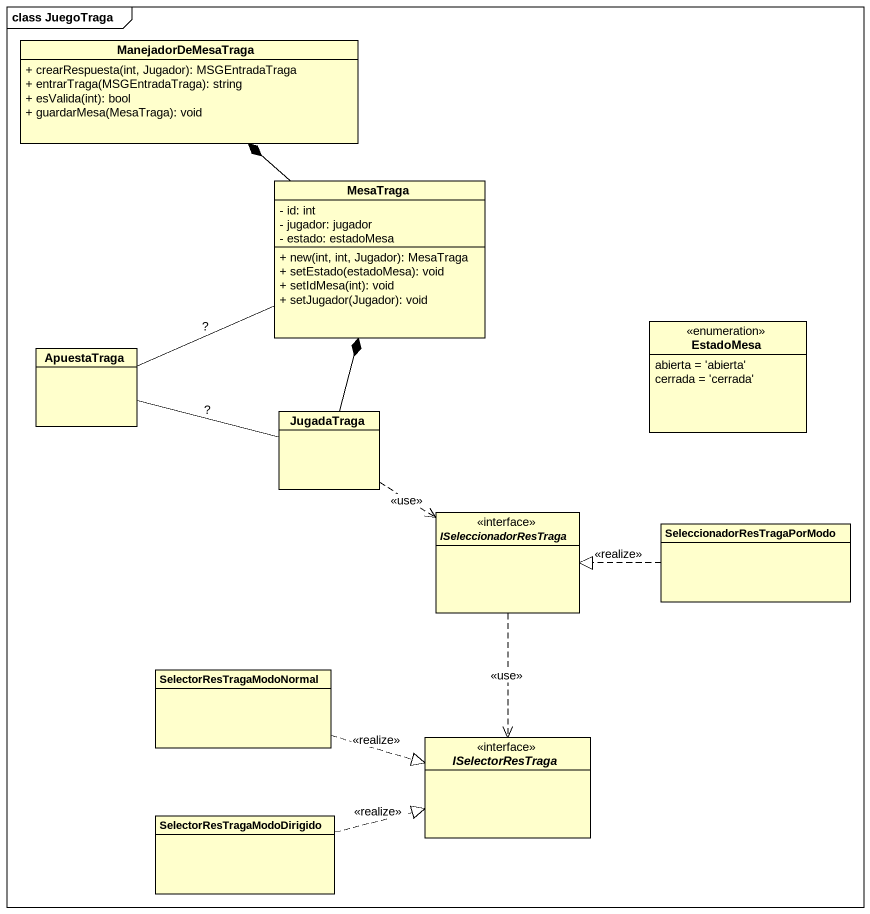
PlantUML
@startuml
mainframe class JuegoTraga
hide circle
hide empty members
skinparam classAttributeIconSize 0
class ManejadorDeMesaTraga {
  + crearRespuesta(int, Jugador): MSGEntradaTraga
  + entrarTraga(MSGEntradaTraga): string
  + esValida(int): bool
  + guardarMesa(MesaTraga): void
}
class MesaTraga {
  - id: int
  - jugador: jugador
  - estado: estadoMesa
  + new(int, int, Jugador): MesaTraga
  + setEstado(estadoMesa): void
  + setIdMesa(int): void
  + setJugador(Jugador): void
}
enum EstadoMesa {
  abierta = 'abierta'
  cerrada = 'cerrada'
}
class ApuestaTraga
class JugadaTraga
interface ISeleccionadorResTraga <<interface>>
class SeleccionadorResTragaPorModo
class SelectorResTragaModoNormal
interface ISelectorResTraga <<interface>>
class SelectorResTragaModoDirigido
MesaTraga -up-* ManejadorDeMesaTraga
ApuestaTraga -right- MesaTraga : ?
JugadaTraga -up-* MesaTraga
JugadaTraga -left- ApuestaTraga : ?
JugadaTraga ..> ISeleccionadorResTraga : <<use>>
ISeleccionadorResTraga ..> ISelectorResTraga : <<use>>
SeleccionadorResTragaPorModo .left.|> ISeleccionadorResTraga : <<realize>>
SelectorResTragaModoNormal .right.|> ISelectorResTraga : <<realize>>
SelectorResTragaModoDirigido .right.|> ISelectorResTraga : <<realize>>
@enduml
